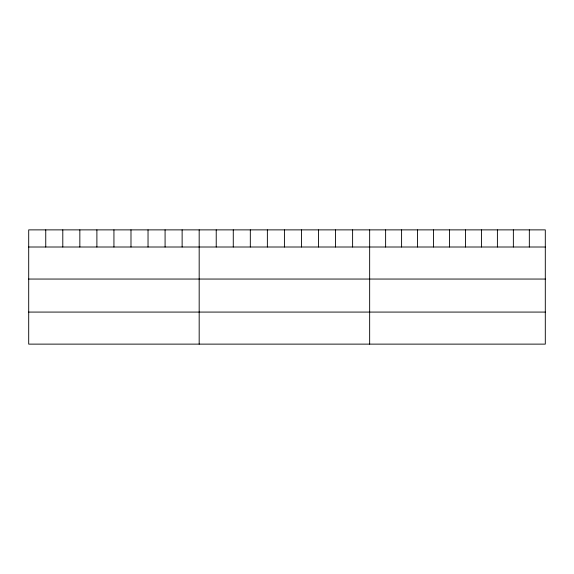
<?xml version="1.0" encoding="UTF-8"?>
<svg xmlns="http://www.w3.org/2000/svg" width="574" height="574" viewBox="0 0 574 574"><rect width="100%" height="100%" fill="white"/><g stroke="black" fill="none" stroke-linecap="round" stroke-linejoin="round"><path stroke-width="0.86" d="M545.3 247.007L545.3 344.127L28.7 344.127L28.7 229.873L545.3 229.873L545.3 247.007L28.7 247.007M28.7 279.05L545.3 279.05M28.7 312.077L545.3 312.077M529.336 229.873L529.336 247.007M513.364 229.873L513.364 247.007M497.4 229.873L497.4 247.007M481.428 229.873L481.428 247.007M465.464 229.873L465.464 247.007M449.492 229.873L449.492 247.007M433.528 229.873L433.528 247.007M417.556 229.873L417.556 247.007M401.592 229.873L401.592 247.007M385.62 229.873L385.62 247.007M369.656 229.873L369.656 344.127M352.608 229.873L352.608 247.007M335.56 229.873L335.56 247.007M318.513 229.873L318.513 247.007M301.465 229.873L301.465 247.007M284.417 229.873L284.417 247.007M267.369 229.873L267.369 247.007M250.321 229.873L250.321 247.007M233.274 229.873L233.274 247.007M216.226 229.873L216.226 247.007M199.178 229.873L199.178 344.127M182.13 229.873L182.13 247.007M165.082 229.873L165.082 247.007M148.035 229.873L148.035 247.007M130.987 229.873L130.987 247.007M113.939 229.873L113.939 247.007M96.891 229.873L96.891 247.007M79.843 229.873L79.843 247.007M62.796 229.873L62.796 247.007M45.748 229.873L45.748 247.007"/></g></svg>
